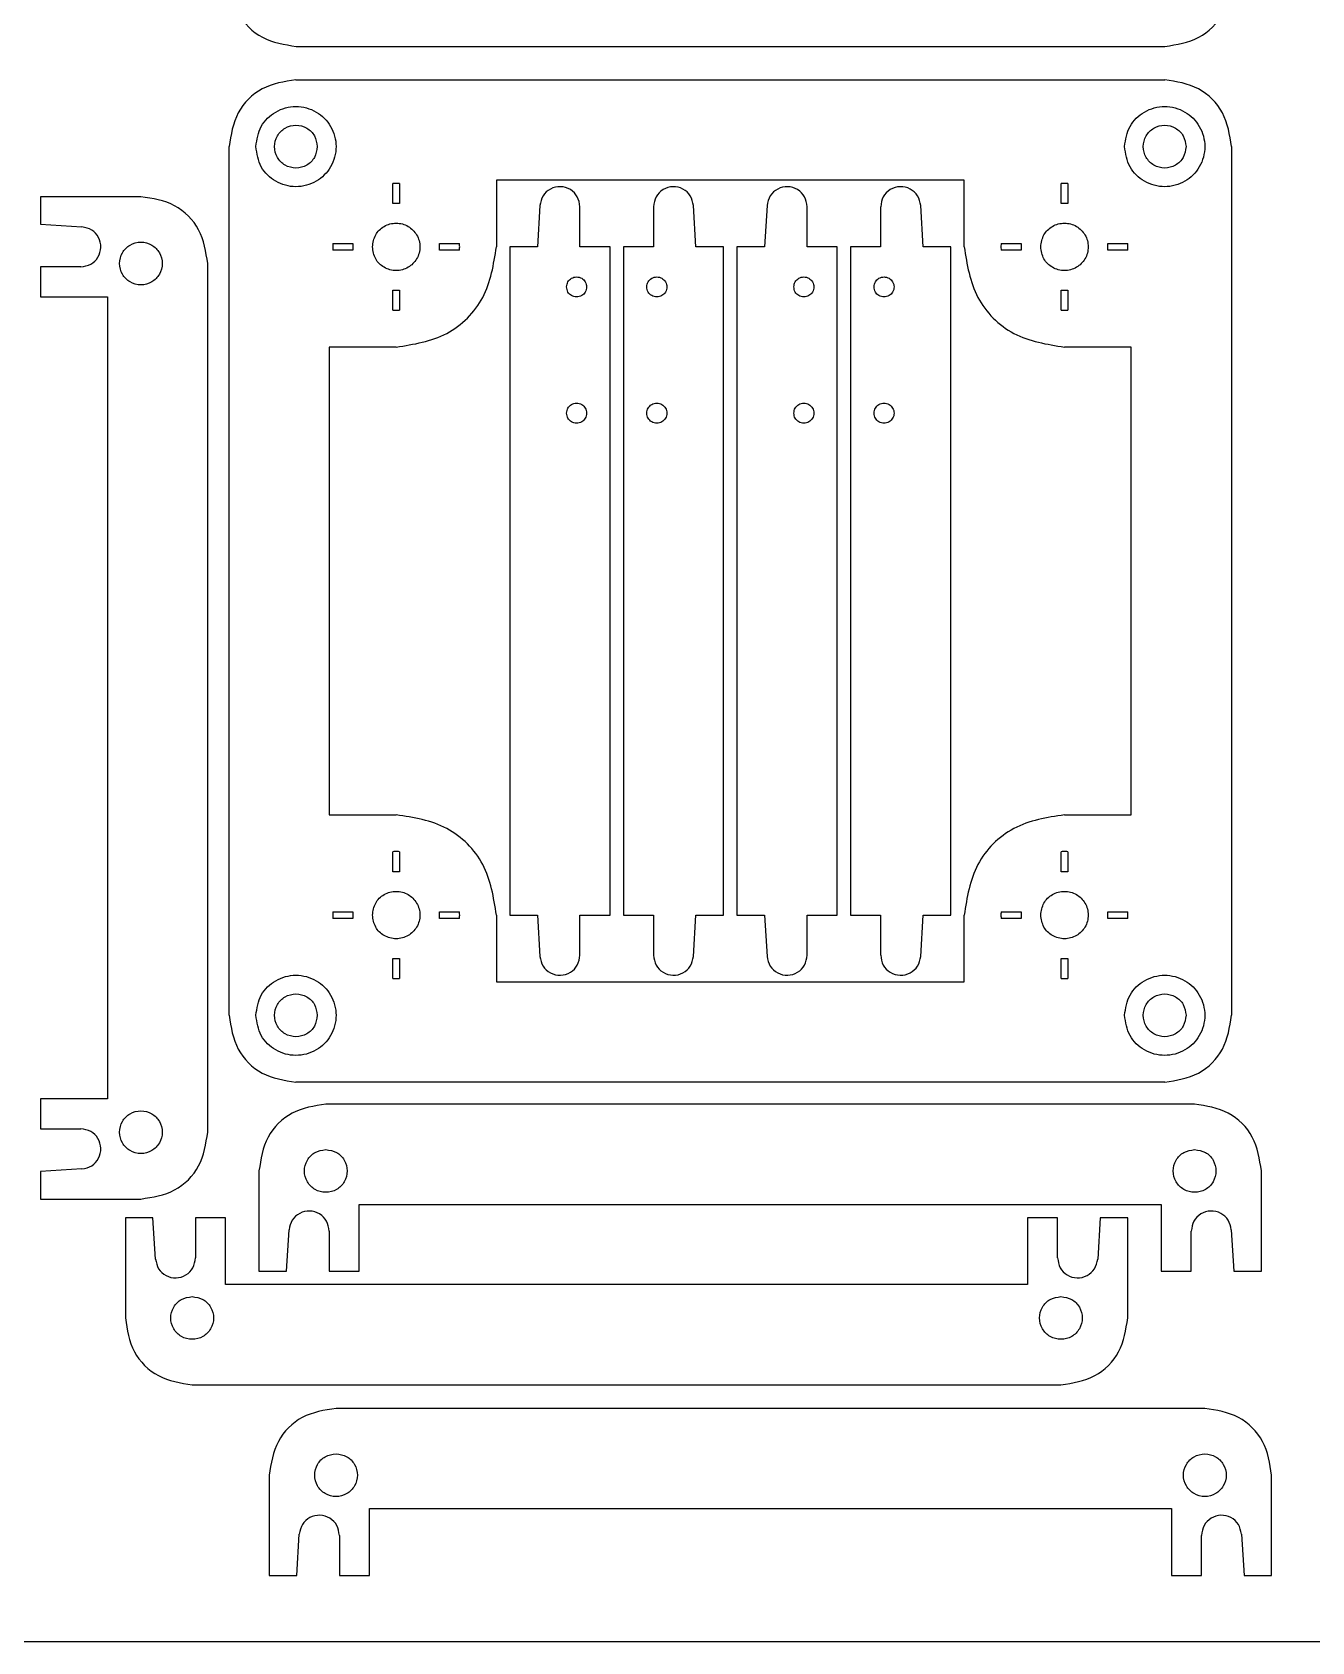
# Model space of a CAD drawing. Extents: x -31 to 569, y 3 to 403.
# Drawn here: x 171.2 to 362.6, y 3.3 to 244 of the extents above; entities that cross this region are included whole.
import ezdxf

# ---------------------------------------------------------------- set-up
doc = ezdxf.new("R2010")
doc.units = 0
doc.layers.get('0').update_dxf_attribs({"linetype": 'CONTINUOUS'})
doc.layers.add('ENGRAVE3', color=6, linetype='CONTINUOUS')
doc.layers.add('ENGRAVE4', color=2, linetype='CONTINUOUS')

msp = doc.modelspace()

# ---------------------------------------------------------------- linework, layer by layer
for p, q in [((210.71, 241.87), (340.61, 241.87)), ((210.67, 236.88), (340.57, 236.88)), ((200.68, 96.99), (200.68, 226.89)), ((350.56, 226.89), (350.56, 96.99)), ((240.65, 221.89), (240.65, 211.9)), ((310.59, 221.89), (240.65, 221.89)), ((310.59, 211.9), (310.59, 221.89)), ((187.5, 219.4), (172.51, 219.4)), ((172.51, 219.4), (172.51, 215.27)), ((225.16, 218.39), (225.16, 221.38)), ((226.16, 221.38), (226.16, 218.39)), ((325.08, 218.39), (325.08, 221.38)), ((326.08, 221.38), (326.08, 218.39)), ((226.16, 218.39), (225.16, 218.39)), ((247.15, 218.07), (246.78, 211.9)), ((253.14, 211.9), (253.14, 217.9)), ((264.13, 217.9), (264.13, 211.9)), ((270.49, 211.9), (270.12, 218.07)), ((281.12, 218.07), (280.75, 211.9)), ((287.11, 211.9), (287.11, 217.9)), ((298.1, 217.9), (298.1, 211.9)), ((304.46, 211.9), (304.09, 218.07)), ((326.08, 218.39), (325.08, 218.39)), ((172.51, 215.27), (178.68, 214.9)), ((216.18, 212.4), (219.17, 212.4)), ((219.17, 212.4), (219.17, 211.4)), ((232.16, 211.4), (232.16, 212.4)), ((232.16, 212.4), (235.14, 212.4)), ((246.78, 211.9), (242.65, 211.9)), ((242.65, 211.9), (242.65, 111.98)), ((257.64, 211.9), (253.14, 211.9)), ((257.64, 111.98), (257.64, 211.9)), ((264.13, 211.9), (259.64, 211.9)), ((259.64, 211.9), (259.64, 111.98)), ((274.62, 211.9), (270.49, 211.9)), ((274.62, 111.98), (274.62, 211.9)), ((280.75, 211.9), (276.62, 211.9)), ((276.62, 211.9), (276.62, 111.98)), ((291.61, 211.9), (287.11, 211.9)), ((291.61, 111.98), (291.61, 211.9)), ((298.1, 211.9), (293.61, 211.9)), ((293.61, 211.9), (293.61, 111.98)), ((308.6, 211.9), (304.46, 211.9)), ((308.6, 111.98), (308.6, 211.9)), ((316.1, 212.4), (319.09, 212.4)), ((319.09, 212.4), (319.09, 211.4)), ((332.08, 211.4), (332.08, 212.4)), ((332.08, 212.4), (335.06, 212.4)), ((197.49, 79.51), (197.49, 209.41)), ((219.17, 211.4), (216.18, 211.4)), ((235.14, 211.4), (232.16, 211.4)), ((319.09, 211.4), (316.1, 211.4)), ((335.06, 211.4), (332.08, 211.4)), ((178.5, 208.91), (172.51, 208.91)), ((172.51, 208.91), (172.51, 204.41)), ((225.16, 202.42), (225.16, 205.41)), ((225.16, 205.41), (226.16, 205.41)), ((226.16, 205.41), (226.16, 202.42)), ((325.08, 202.42), (325.08, 205.41)), ((325.08, 205.41), (326.08, 205.41)), ((326.08, 205.41), (326.08, 202.42)), ((172.51, 204.41), (182.5, 204.41)), ((182.5, 204.41), (182.5, 84.51)), ((225.66, 196.91), (215.67, 196.91)), ((215.67, 196.91), (215.67, 126.97)), ((335.57, 196.91), (325.58, 196.91)), ((335.57, 126.97), (335.57, 196.91)), ((215.67, 126.97), (225.66, 126.97)), ((325.58, 126.97), (335.57, 126.97)), ((225.16, 118.47), (225.16, 121.46)), ((226.16, 121.46), (226.16, 118.47)), ((325.08, 118.47), (325.08, 121.46)), ((326.08, 121.46), (326.08, 118.47)), ((226.16, 118.47), (225.16, 118.47)), ((326.08, 118.47), (325.08, 118.47)), ((216.18, 112.48), (219.17, 112.48)), ((219.17, 111.48), (216.18, 111.48)), ((219.17, 112.48), (219.17, 111.48)), ((232.16, 111.48), (232.16, 112.48)), ((232.16, 112.48), (235.14, 112.48)), ((235.14, 111.48), (232.16, 111.48)), ((240.65, 111.98), (240.65, 101.99)), ((242.65, 111.98), (246.78, 111.98)), ((246.78, 111.98), (247.15, 105.81)), ((253.14, 105.98), (253.14, 111.98)), ((253.14, 111.98), (257.64, 111.98)), ((259.64, 111.98), (264.13, 111.98)), ((264.13, 111.98), (264.13, 105.98)), ((270.12, 105.81), (270.49, 111.98)), ((270.49, 111.98), (274.62, 111.98)), ((276.62, 111.98), (280.75, 111.98)), ((280.75, 111.98), (281.12, 105.81)), ((287.11, 105.98), (287.11, 111.98)), ((287.11, 111.98), (291.61, 111.98)), ((293.61, 111.98), (298.1, 111.98)), ((298.1, 111.98), (298.1, 105.98)), ((304.09, 105.81), (304.46, 111.98)), ((304.46, 111.98), (308.6, 111.98)), ((310.59, 101.99), (310.59, 111.98)), ((316.1, 112.48), (319.09, 112.48)), ((319.09, 111.48), (316.1, 111.48)), ((319.09, 112.48), (319.09, 111.48)), ((332.08, 111.48), (332.08, 112.48)), ((332.08, 112.48), (335.06, 112.48)), ((335.06, 111.48), (332.08, 111.48)), ((225.16, 102.5), (225.16, 105.49)), ((225.16, 105.49), (226.16, 105.49)), ((226.16, 105.49), (226.16, 102.5)), ((325.08, 102.5), (325.08, 105.49)), ((325.08, 105.49), (326.08, 105.49)), ((326.08, 105.49), (326.08, 102.5)), ((240.65, 101.99), (310.59, 101.99)), ((340.57, 87), (210.67, 87)), ((182.5, 84.51), (172.51, 84.51)), ((172.51, 84.51), (172.51, 80.01)), ((345.04, 83.71), (215.14, 83.71)), ((172.51, 80.01), (178.5, 80.01)), ((178.68, 74.02), (172.51, 73.65)), ((172.51, 73.65), (172.51, 69.52)), ((205.15, 73.72), (205.15, 58.73)), ((355.03, 58.73), (355.03, 73.72)), ((172.51, 69.52), (187.5, 69.52)), ((220.14, 58.73), (220.14, 68.72)), ((220.14, 68.72), (340.04, 68.72)), ((340.04, 68.72), (340.04, 58.73)), ((189.3, 66.73), (185.17, 66.73)), ((185.17, 66.73), (185.17, 51.74)), ((189.67, 60.55), (189.3, 66.73)), ((200.16, 66.73), (195.66, 66.73)), ((195.66, 66.73), (195.66, 60.73)), ((200.16, 56.73), (200.16, 66.73)), ((324.56, 66.73), (320.06, 66.73)), ((320.06, 66.73), (320.06, 56.73)), ((324.56, 60.73), (324.56, 66.73)), ((330.91, 66.73), (330.55, 60.55)), ((335.05, 66.73), (330.91, 66.73)), ((335.05, 51.74), (335.05, 66.73)), ((209.29, 58.73), (209.65, 64.9)), ((215.64, 64.73), (215.64, 58.73)), ((344.54, 58.73), (344.54, 64.73)), ((350.53, 64.9), (350.9, 58.73)), ((205.15, 58.73), (209.29, 58.73)), ((215.64, 58.73), (220.14, 58.73)), ((340.04, 58.73), (344.54, 58.73)), ((350.9, 58.73), (355.03, 58.73)), ((320.06, 56.73), (200.16, 56.73)), ((195.16, 41.74), (325.05, 41.74)), ((346.57, 38.22), (216.67, 38.22)), ((206.68, 28.22), (206.68, 13.24)), ((356.56, 13.24), (356.56, 28.22)), ((221.67, 13.24), (221.67, 23.23)), ((221.67, 23.23), (341.57, 23.23)), ((341.57, 23.23), (341.57, 13.24)), ((210.82, 13.24), (211.18, 19.41)), ((352.06, 19.41), (352.43, 13.24)), ((217.17, 19.23), (217.17, 13.24)), ((346.07, 13.24), (346.07, 19.23)), ((206.68, 13.24), (210.82, 13.24)), ((217.17, 13.24), (221.67, 13.24)), ((341.57, 13.24), (346.07, 13.24)), ((352.43, 13.24), (356.56, 13.24))]:
    msp.add_line(p, q)
at = {"linetype": 'BYBLOCK'}
msp.add_line((568.96, 3.31), (-31.04, 3.31), dxfattribs=at)
for points, knots in [([(200.72, 251.87), (201, 250.12), (201.54, 246.67), (205.51, 242.69), (208.96, 242.15), (210.71, 241.88)], [0, 0, 0, 0, 5.224788, 10.294609, 15.519397, 15.519397, 15.519397, 15.519397]), ([(340.61, 241.88), (342.36, 242.15), (345.81, 242.69), (349.78, 246.67), (350.33, 250.12), (350.6, 251.87)], [0, 0, 0, 0, 5.224788, 10.294608, 15.519396, 15.519396, 15.519396, 15.519396]), ([(210.67, 236.88), (208.92, 236.61), (205.47, 236.07), (201.5, 232.09), (200.96, 228.64), (200.68, 226.89)], [0, 0, 0, 0, 5.224788, 10.294609, 15.519396, 15.519396, 15.519396, 15.519396]), ([(350.56, 226.89), (350.29, 228.64), (349.75, 232.09), (345.77, 236.07), (342.32, 236.61), (340.57, 236.88)], [0, 0, 0, 0, 5.224787, 10.294608, 15.519395, 15.519395, 15.519395, 15.519395]), ([(213.87, 226.89), (213.78, 227.45), (213.61, 228.56), (212.34, 229.79), (210.68, 230.24), (209, 229.79), (207.78, 228.56), (207.33, 226.89), (207.78, 225.22), (209, 223.99), (210.68, 223.54), (212.34, 223.99), (213.61, 225.22), (213.78, 226.33), (213.87, 226.89)], [0, 0, 0, 0, 1.671345, 3.293111, 4.964456, 6.6358, 8.257567, 9.928911, 11.600256, 13.222023, 14.893368, 16.564712, 18.186479, 19.857824, 19.857824, 19.857824, 19.857824]), ([(343.77, 226.89), (343.68, 227.45), (343.51, 228.56), (342.23, 229.79), (340.57, 230.24), (338.9, 229.79), (337.67, 228.56), (337.22, 226.89), (337.67, 225.22), (338.9, 223.99), (340.57, 223.54), (342.23, 223.99), (343.51, 225.22), (343.68, 226.33), (343.77, 226.89)], [0, 0, 0, 0, 1.671344, 3.293111, 4.964456, 6.635801, 8.257567, 9.928912, 11.600256, 13.222023, 14.893368, 16.564713, 18.186481, 19.857825, 19.857825, 19.857825, 19.857825]), ([(197.49, 209.41), (197.22, 211.16), (196.67, 214.61), (192.7, 218.59), (189.25, 219.13), (187.5, 219.4)], [0, 0, 0, 0, 5.224787, 10.294608, 15.519396, 15.519396, 15.519396, 15.519396]), ([(226.16, 221.38), (226.05, 221.38), (225.83, 221.39), (225.5, 221.39), (225.28, 221.38), (225.16, 221.38)], [0, 0, 0, 0, 0.333084, 0.666116, 0.9991991, 0.9991991, 0.9991991, 0.9991991]), ([(253.14, 217.9), (253.06, 218.41), (252.91, 219.44), (251.75, 220.58), (250.24, 221.03), (248.69, 220.67), (247.48, 219.6), (247.26, 218.59), (247.15, 218.07)], [0, 0, 0, 0, 1.537986, 3.031812, 4.569791, 6.107777, 7.601604, 9.139588, 9.139588, 9.139588, 9.139588]), ([(270.12, 218.07), (270.01, 218.59), (269.8, 219.6), (268.58, 220.67), (267.04, 221.03), (265.52, 220.58), (264.37, 219.44), (264.21, 218.41), (264.13, 217.9)], [0, 0, 0, 0, 1.537984, 3.031812, 4.569796, 6.107776, 7.601602, 9.139588, 9.139588, 9.139588, 9.139588]), ([(287.11, 217.9), (287.04, 218.41), (286.88, 219.44), (285.73, 220.58), (284.21, 221.03), (282.67, 220.67), (281.45, 219.6), (281.23, 218.59), (281.12, 218.07)], [0, 0, 0, 0, 1.537986, 3.031812, 4.569791, 6.107777, 7.601603, 9.139588, 9.139588, 9.139588, 9.139588]), ([(304.1, 218.07), (303.99, 218.59), (303.77, 219.6), (302.55, 220.67), (301.01, 221.03), (299.49, 220.58), (298.34, 219.44), (298.18, 218.41), (298.11, 217.9)], [0, 0, 0, 0, 1.537984, 3.031811, 4.569796, 6.107776, 7.601602, 9.139588, 9.139588, 9.139588, 9.139588]), ([(326.08, 221.38), (325.97, 221.38), (325.75, 221.39), (325.42, 221.39), (325.19, 221.38), (325.08, 221.38)], [0, 0, 0, 0, 0.333083, 0.666115, 0.9991981, 0.9991981, 0.9991981, 0.9991981]), ([(178.51, 208.91), (179.02, 208.99), (180.05, 209.15), (181.18, 210.3), (181.64, 211.82), (181.28, 213.36), (180.21, 214.57), (179.2, 214.79), (178.68, 214.9)], [0, 0, 0, 0, 1.537977, 3.031796, 4.569773, 6.10775, 7.60157, 9.139547, 9.139547, 9.139547, 9.139547]), ([(222.12, 211.9), (222.21, 211.28), (222.41, 210.04), (223.82, 208.69), (225.66, 208.18), (227.52, 208.69), (228.88, 210.04), (229.38, 211.9), (228.88, 213.76), (227.52, 215.11), (225.66, 215.62), (223.82, 215.11), (222.41, 213.76), (222.21, 212.53), (222.12, 211.9)], [0, 0, 0, 0, 1.854609, 3.654219, 5.508828, 7.363437, 9.163048, 11.017656, 12.872265, 14.671875, 16.526484, 18.381092, 20.180702, 22.035311, 22.035311, 22.035311, 22.035311]), ([(322.04, 211.9), (322.13, 211.28), (322.33, 210.04), (323.74, 208.69), (325.58, 208.18), (327.44, 208.69), (328.8, 210.04), (329.3, 211.9), (328.8, 213.76), (327.44, 215.11), (325.58, 215.62), (323.74, 215.11), (322.33, 213.76), (322.13, 212.53), (322.04, 211.9)], [0, 0, 0, 0, 1.854609, 3.654219, 5.508828, 7.363437, 9.163047, 11.017656, 12.872264, 14.671874, 16.526482, 18.381092, 20.180701, 22.03531, 22.03531, 22.03531, 22.03531]), ([(184.3, 209.41), (184.39, 208.85), (184.56, 207.74), (185.83, 206.51), (187.49, 206.06), (189.17, 206.51), (190.39, 207.74), (190.85, 209.41), (190.39, 211.08), (189.17, 212.31), (187.49, 212.76), (185.83, 212.31), (184.56, 211.08), (184.39, 209.97), (184.3, 209.41)], [0, 0, 0, 0, 1.671345, 3.293112, 4.964456, 6.635801, 8.257569, 9.928913, 11.600258, 13.222025, 14.89337, 16.564714, 18.186481, 19.857825, 19.857825, 19.857825, 19.857825]), ([(216.18, 212.4), (216.18, 212.29), (216.17, 212.07), (216.17, 211.73), (216.18, 211.51), (216.18, 211.4)], [0, 0, 0, 0, 0.3330831, 0.6661151, 0.9991981, 0.9991981, 0.9991981, 0.9991981]), ([(225.66, 196.91), (228.29, 197.33), (233.46, 198.14), (239.43, 204.1), (240.24, 209.27), (240.65, 211.9)], [0, 0, 0, 0, 7.836417, 15.440408, 23.276825, 23.276825, 23.276825, 23.276825]), ([(235.14, 211.4), (235.15, 211.51), (235.16, 211.73), (235.16, 212.07), (235.15, 212.29), (235.14, 212.4)], [0, 0, 0, 0, 0.3330831, 0.6661151, 0.9991981, 0.9991981, 0.9991981, 0.9991981]), ([(310.6, 211.9), (311.01, 209.27), (311.82, 204.1), (317.78, 198.14), (322.96, 197.33), (325.58, 196.91)], [0, 0, 0, 0, 7.836417, 15.440409, 23.276826, 23.276826, 23.276826, 23.276826]), ([(316.1, 212.4), (316.1, 212.29), (316.09, 212.07), (316.09, 211.73), (316.1, 211.51), (316.1, 211.4)], [0, 0, 0, 0, 0.3330831, 0.6661151, 0.9991981, 0.9991981, 0.9991981, 0.9991981]), ([(335.06, 211.4), (335.07, 211.51), (335.08, 211.73), (335.08, 212.07), (335.07, 212.29), (335.06, 212.4)], [0, 0, 0, 0, 0.333083, 0.666115, 0.9991981, 0.9991981, 0.9991981, 0.9991981]), ([(251.14, 205.9), (251.18, 205.64), (251.27, 205.12), (251.86, 204.55), (252.64, 204.33), (253.43, 204.55), (254, 205.12), (254.21, 205.9), (254, 206.69), (253.43, 207.26), (252.64, 207.47), (251.86, 207.26), (251.27, 206.69), (251.18, 206.17), (251.14, 205.9)], [0, 0, 0, 0, 0.783487, 1.54374, 2.327227, 3.110713, 3.870966, 4.654453, 5.437939, 6.198192, 6.981679, 7.765165, 8.525418, 9.308905, 9.308905, 9.308905, 9.308905]), ([(263.13, 205.9), (263.17, 205.64), (263.26, 205.12), (263.85, 204.55), (264.63, 204.33), (265.42, 204.55), (265.99, 205.12), (266.2, 205.9), (265.99, 206.69), (265.42, 207.26), (264.63, 207.47), (263.85, 207.26), (263.26, 206.69), (263.17, 206.17), (263.13, 205.9)], [0, 0, 0, 0, 0.783487, 1.54374, 2.327227, 3.110713, 3.870966, 4.654453, 5.437939, 6.198192, 6.981679, 7.765165, 8.525418, 9.308905, 9.308905, 9.308905, 9.308905]), ([(285.11, 205.9), (285.16, 205.64), (285.24, 205.12), (285.83, 204.55), (286.61, 204.33), (287.4, 204.55), (287.97, 205.12), (288.18, 205.9), (287.97, 206.69), (287.4, 207.26), (286.61, 207.47), (285.83, 207.26), (285.24, 206.69), (285.16, 206.17), (285.11, 205.9)], [0, 0, 0, 0, 0.783487, 1.54374, 2.327227, 3.110713, 3.870966, 4.654453, 5.437939, 6.198192, 6.981679, 7.765165, 8.525418, 9.308905, 9.308905, 9.308905, 9.308905]), ([(297.11, 205.9), (297.15, 205.64), (297.23, 205.12), (297.83, 204.55), (298.6, 204.33), (299.39, 204.55), (299.96, 205.12), (300.17, 205.9), (299.96, 206.69), (299.39, 207.26), (298.6, 207.47), (297.83, 207.26), (297.23, 206.69), (297.15, 206.17), (297.11, 205.9)], [0, 0, 0, 0, 0.783487, 1.54374, 2.327227, 3.110713, 3.870966, 4.654453, 5.437939, 6.198192, 6.981679, 7.765165, 8.525418, 9.308905, 9.308905, 9.308905, 9.308905]), ([(225.16, 202.42), (225.28, 202.42), (225.5, 202.41), (225.83, 202.41), (226.05, 202.42), (226.16, 202.42)], [0, 0, 0, 0, 0.3330841, 0.6661161, 0.9991991, 0.9991991, 0.9991991, 0.9991991]), ([(325.08, 202.42), (325.19, 202.42), (325.42, 202.41), (325.75, 202.41), (325.97, 202.42), (326.08, 202.42)], [0, 0, 0, 0, 0.3330831, 0.6661151, 0.9991981, 0.9991981, 0.9991981, 0.9991981]), ([(251.14, 187.03), (251.18, 186.77), (251.27, 186.25), (251.86, 185.67), (252.64, 185.46), (253.43, 185.67), (254, 186.25), (254.21, 187.03), (254, 187.82), (253.43, 188.39), (252.64, 188.6), (251.86, 188.39), (251.27, 187.82), (251.18, 187.3), (251.14, 187.03)], [0, 0, 0, 0, 0.78349, 1.543741, 2.327228, 3.110714, 3.870965, 4.654455, 5.437941, 6.198194, 6.981681, 7.765168, 8.525421, 9.308908, 9.308908, 9.308908, 9.308908]), ([(263.13, 187.03), (263.17, 186.77), (263.26, 186.25), (263.85, 185.67), (264.63, 185.46), (265.42, 185.67), (265.99, 186.25), (266.2, 187.03), (265.99, 187.82), (265.42, 188.39), (264.63, 188.6), (263.85, 188.39), (263.26, 187.82), (263.17, 187.3), (263.13, 187.03)], [0, 0, 0, 0, 0.78349, 1.543741, 2.327228, 3.110714, 3.870965, 4.654455, 5.437941, 6.198194, 6.981681, 7.765168, 8.525421, 9.308908, 9.308908, 9.308908, 9.308908]), ([(285.11, 187.03), (285.16, 186.77), (285.24, 186.25), (285.83, 185.67), (286.61, 185.46), (287.4, 185.67), (287.97, 186.25), (288.18, 187.03), (287.97, 187.82), (287.4, 188.39), (286.61, 188.6), (285.83, 188.39), (285.24, 187.82), (285.16, 187.3), (285.11, 187.03)], [0, 0, 0, 0, 0.78349, 1.543741, 2.327228, 3.110714, 3.870965, 4.654455, 5.437941, 6.198194, 6.981681, 7.765168, 8.525421, 9.308908, 9.308908, 9.308908, 9.308908]), ([(297.11, 187.03), (297.15, 186.77), (297.23, 186.25), (297.83, 185.67), (298.6, 185.46), (299.39, 185.67), (299.96, 186.25), (300.17, 187.03), (299.96, 187.82), (299.39, 188.39), (298.6, 188.6), (297.83, 188.39), (297.23, 187.82), (297.15, 187.3), (297.11, 187.03)], [0, 0, 0, 0, 0.78349, 1.543741, 2.327228, 3.110714, 3.870965, 4.654455, 5.437941, 6.198194, 6.981681, 7.765168, 8.525421, 9.308908, 9.308908, 9.308908, 9.308908]), ([(240.65, 111.98), (240.24, 114.61), (239.43, 119.78), (233.46, 125.74), (228.29, 126.56), (225.66, 126.97)], [0, 0, 0, 0, 7.836417, 15.440407, 23.276825, 23.276825, 23.276825, 23.276825]), ([(325.58, 126.97), (322.96, 126.56), (317.78, 125.74), (311.82, 119.78), (311.01, 114.61), (310.6, 111.98)], [0, 0, 0, 0, 7.836417, 15.44041, 23.276824, 23.276824, 23.276824, 23.276824]), ([(226.16, 121.46), (226.05, 121.47), (225.83, 121.47), (225.5, 121.47), (225.28, 121.47), (225.16, 121.46)], [0, 0, 0, 0, 0.3330841, 0.6661161, 0.9991991, 0.9991991, 0.9991991, 0.9991991]), ([(326.08, 121.46), (325.97, 121.47), (325.75, 121.47), (325.42, 121.47), (325.19, 121.47), (325.08, 121.46)], [0, 0, 0, 0, 0.3330831, 0.6661151, 0.9991981, 0.9991981, 0.9991981, 0.9991981]), ([(222.12, 111.98), (222.21, 111.36), (222.41, 110.12), (223.82, 108.77), (225.66, 108.27), (227.52, 108.77), (228.88, 110.12), (229.38, 111.98), (228.88, 113.84), (227.52, 115.19), (225.66, 115.7), (223.82, 115.19), (222.41, 113.84), (222.21, 112.61), (222.12, 111.98)], [0, 0, 0, 0, 1.854615, 3.654223, 5.508831, 7.363439, 9.163047, 11.017663, 12.872278, 14.671886, 16.526494, 18.381102, 20.18071, 22.035325, 22.035325, 22.035325, 22.035325]), ([(322.04, 111.98), (322.13, 111.36), (322.33, 110.12), (323.74, 108.77), (325.58, 108.27), (327.44, 108.77), (328.8, 110.12), (329.3, 111.98), (328.8, 113.84), (327.44, 115.19), (325.58, 115.7), (323.74, 115.19), (322.33, 113.84), (322.13, 112.61), (322.04, 111.98)], [0, 0, 0, 0, 1.854615, 3.654223, 5.508832, 7.363439, 9.163047, 11.017662, 12.872277, 14.671885, 16.526493, 18.381101, 20.180709, 22.035324, 22.035324, 22.035324, 22.035324]), ([(216.18, 112.48), (216.18, 112.37), (216.17, 112.15), (216.17, 111.81), (216.18, 111.59), (216.18, 111.48)], [0, 0, 0, 0, 0.3330841, 0.6661161, 0.9991991, 0.9991991, 0.9991991, 0.9991991]), ([(235.14, 111.48), (235.15, 111.59), (235.16, 111.81), (235.16, 112.15), (235.15, 112.37), (235.14, 112.48)], [0, 0, 0, 0, 0.3330841, 0.6661161, 0.9991991, 0.9991991, 0.9991991, 0.9991991]), ([(316.1, 112.48), (316.1, 112.37), (316.09, 112.15), (316.09, 111.81), (316.1, 111.59), (316.1, 111.48)], [0, 0, 0, 0, 0.3330841, 0.6661161, 0.9991991, 0.9991991, 0.9991991, 0.9991991]), ([(335.06, 111.48), (335.07, 111.59), (335.08, 111.81), (335.08, 112.15), (335.07, 112.37), (335.06, 112.48)], [0, 0, 0, 0, 0.333084, 0.666116, 0.9991991, 0.9991991, 0.9991991, 0.9991991]), ([(247.15, 105.81), (247.26, 105.29), (247.48, 104.28), (248.69, 103.21), (250.24, 102.85), (251.75, 103.31), (252.91, 104.45), (253.06, 105.47), (253.14, 105.99)], [0, 0, 0, 0, 1.537982, 3.031808, 4.569791, 6.107773, 7.601596, 9.139579, 9.139579, 9.139579, 9.139579]), ([(264.13, 105.99), (264.21, 105.47), (264.37, 104.45), (265.52, 103.31), (267.04, 102.85), (268.58, 103.21), (269.8, 104.28), (270.01, 105.29), (270.12, 105.81)], [0, 0, 0, 0, 1.537983, 3.031807, 4.569788, 6.10777, 7.601597, 9.139579, 9.139579, 9.139579, 9.139579]), ([(281.12, 105.81), (281.23, 105.29), (281.45, 104.28), (282.67, 103.21), (284.21, 102.85), (285.73, 103.31), (286.88, 104.45), (287.04, 105.47), (287.11, 105.99)], [0, 0, 0, 0, 1.537983, 3.031808, 4.569791, 6.107773, 7.601595, 9.139579, 9.139579, 9.139579, 9.139579]), ([(298.11, 105.99), (298.18, 105.47), (298.34, 104.45), (299.49, 103.31), (301.01, 102.85), (302.55, 103.21), (303.77, 104.28), (303.99, 105.29), (304.1, 105.81)], [0, 0, 0, 0, 1.537983, 3.031806, 4.569788, 6.107771, 7.601596, 9.139579, 9.139579, 9.139579, 9.139579]), ([(225.16, 102.5), (225.28, 102.5), (225.5, 102.49), (225.83, 102.49), (226.05, 102.5), (226.16, 102.5)], [0, 0, 0, 0, 0.3330841, 0.6661161, 0.9991991, 0.9991991, 0.9991991, 0.9991991]), ([(325.08, 102.5), (325.19, 102.5), (325.42, 102.49), (325.75, 102.49), (325.97, 102.5), (326.08, 102.5)], [0, 0, 0, 0, 0.3330831, 0.6661151, 0.9991981, 0.9991981, 0.9991981, 0.9991981]), ([(213.87, 96.99), (213.78, 97.56), (213.61, 98.67), (212.34, 99.89), (210.68, 100.34), (209, 99.89), (207.78, 98.67), (207.33, 96.99), (207.78, 95.32), (209, 94.1), (210.68, 93.64), (212.34, 94.1), (213.61, 95.32), (213.78, 96.43), (213.87, 96.99)], [0, 0, 0, 0, 1.67134, 3.293108, 4.964453, 6.635799, 8.257567, 9.928907, 11.600247, 13.222015, 14.89336, 16.564706, 18.186474, 19.857814, 19.857814, 19.857814, 19.857814]), ([(343.77, 96.99), (343.68, 97.56), (343.51, 98.67), (342.23, 99.89), (340.57, 100.34), (338.9, 99.89), (337.67, 98.67), (337.22, 96.99), (337.67, 95.32), (338.9, 94.1), (340.57, 93.64), (342.23, 94.1), (343.51, 95.32), (343.68, 96.43), (343.77, 96.99)], [0, 0, 0, 0, 1.67134, 3.293109, 4.964454, 6.635799, 8.257568, 9.928907, 11.600247, 13.222016, 14.893361, 16.564706, 18.186475, 19.857815, 19.857815, 19.857815, 19.857815]), ([(200.68, 96.99), (200.96, 95.24), (201.5, 91.79), (205.47, 87.82), (208.92, 87.27), (210.67, 87)], [0, 0, 0, 0, 5.224787, 10.294608, 15.519395, 15.519395, 15.519395, 15.519395]), ([(340.57, 87), (342.32, 87.27), (345.77, 87.82), (349.75, 91.79), (350.29, 95.24), (350.56, 96.99)], [0, 0, 0, 0, 5.224787, 10.294608, 15.519395, 15.519395, 15.519395, 15.519395]), ([(184.3, 79.51), (184.39, 78.95), (184.56, 77.84), (185.83, 76.62), (187.49, 76.16), (189.17, 76.62), (190.39, 77.84), (190.85, 79.51), (190.39, 81.19), (189.17, 82.41), (187.49, 82.86), (185.83, 82.41), (184.56, 81.19), (184.39, 80.08), (184.3, 79.51)], [0, 0, 0, 0, 1.67134, 3.293108, 4.964453, 6.635799, 8.257568, 9.928908, 11.600247, 13.222017, 14.893362, 16.564707, 18.186475, 19.857815, 19.857815, 19.857815, 19.857815]), ([(215.14, 83.71), (213.39, 83.44), (209.94, 82.9), (205.97, 78.92), (205.43, 75.47), (205.15, 73.72)], [0, 0, 0, 0, 5.224788, 10.294608, 15.519396, 15.519396, 15.519396, 15.519396]), ([(355.03, 73.72), (354.76, 75.47), (354.22, 78.92), (350.24, 82.9), (346.79, 83.44), (345.04, 83.71)], [0, 0, 0, 0, 5.224788, 10.294608, 15.519396, 15.519396, 15.519396, 15.519396]), ([(178.68, 74.02), (179.2, 74.13), (180.21, 74.35), (181.28, 75.57), (181.64, 77.11), (181.18, 78.63), (180.05, 79.78), (179.02, 79.94), (178.51, 80.01)], [0, 0, 0, 0, 1.537983, 3.031807, 4.569789, 6.107773, 7.601597, 9.13958, 9.13958, 9.13958, 9.13958]), ([(187.5, 69.52), (189.25, 69.8), (192.7, 70.34), (196.67, 74.31), (197.22, 77.76), (197.49, 79.51)], [0, 0, 0, 0, 5.224788, 10.294608, 15.519397, 15.519397, 15.519397, 15.519397]), ([(215.14, 76.92), (214.58, 76.83), (213.47, 76.65), (212.25, 75.38), (211.8, 73.72), (212.25, 72.04), (213.47, 70.82), (215.14, 70.37), (216.82, 70.82), (218.04, 72.04), (218.49, 73.72), (218.04, 75.38), (216.82, 76.65), (215.71, 76.83), (215.14, 76.92)], [0, 0, 0, 0, 1.671345, 3.293112, 4.964456, 6.635801, 8.257569, 9.928913, 11.600258, 13.222025, 14.893369, 16.564714, 18.18648, 19.857825, 19.857825, 19.857825, 19.857825]), ([(345.04, 76.92), (344.48, 76.83), (343.37, 76.65), (342.15, 75.38), (341.69, 73.72), (342.15, 72.04), (343.37, 70.82), (345.04, 70.37), (346.72, 70.82), (347.94, 72.04), (348.39, 73.72), (347.94, 75.38), (346.72, 76.65), (345.6, 76.83), (345.04, 76.92)], [0, 0, 0, 0, 1.671345, 3.293111, 4.964456, 6.6358, 8.257567, 9.928912, 11.600256, 13.222024, 14.893368, 16.564713, 18.18648, 19.857824, 19.857824, 19.857824, 19.857824]), ([(215.64, 64.73), (215.56, 65.24), (215.41, 66.27), (214.26, 67.41), (212.74, 67.86), (211.2, 67.5), (209.98, 66.43), (209.76, 65.42), (209.65, 64.9)], [0, 0, 0, 0, 1.537977, 3.031796, 4.569773, 6.10775, 7.601569, 9.139546, 9.139546, 9.139546, 9.139546]), ([(350.53, 64.9), (350.42, 65.42), (350.21, 66.43), (348.99, 67.5), (347.45, 67.86), (345.93, 67.41), (344.78, 66.27), (344.62, 65.24), (344.54, 64.73)], [0, 0, 0, 0, 1.537983, 3.031808, 4.56979, 6.107773, 7.601597, 9.139579, 9.139579, 9.139579, 9.139579]), ([(189.67, 60.55), (189.78, 60.04), (190, 59.03), (191.21, 57.96), (192.76, 57.59), (194.27, 58.05), (195.43, 59.19), (195.58, 60.21), (195.66, 60.73)], [0, 0, 0, 0, 1.537983, 3.031807, 4.56979, 6.107773, 7.601597, 9.13958, 9.13958, 9.13958, 9.13958]), ([(324.56, 60.73), (324.64, 60.21), (324.79, 59.19), (325.94, 58.05), (327.46, 57.59), (329, 57.96), (330.22, 59.03), (330.44, 60.04), (330.55, 60.55)], [0, 0, 0, 0, 1.537977, 3.031796, 4.569773, 6.10775, 7.601569, 9.139547, 9.139547, 9.139547, 9.139547]), ([(195.16, 54.93), (194.6, 54.84), (193.49, 54.67), (192.26, 53.4), (191.81, 51.74), (192.26, 50.06), (193.49, 48.84), (195.16, 48.39), (196.83, 48.84), (198.06, 50.06), (198.51, 51.74), (198.06, 53.4), (196.83, 54.67), (195.72, 54.84), (195.16, 54.93)], [0, 0, 0, 0, 1.671345, 3.293111, 4.964457, 6.635801, 8.257568, 9.928912, 11.600257, 13.222024, 14.893368, 16.564714, 18.186481, 19.857825, 19.857825, 19.857825, 19.857825]), ([(325.06, 54.93), (324.49, 54.84), (323.38, 54.67), (322.16, 53.4), (321.71, 51.74), (322.16, 50.06), (323.38, 48.84), (325.06, 48.39), (326.73, 48.84), (327.95, 50.06), (328.4, 51.74), (327.95, 53.4), (326.73, 54.67), (325.62, 54.84), (325.06, 54.93)], [0, 0, 0, 0, 1.671346, 3.293112, 4.964458, 6.635802, 8.257569, 9.928914, 11.600259, 13.222025, 14.89337, 16.564715, 18.186482, 19.857826, 19.857826, 19.857826, 19.857826]), ([(185.17, 51.74), (185.44, 49.98), (185.98, 46.53), (189.96, 42.56), (193.41, 42.02), (195.16, 41.74)], [0, 0, 0, 0, 5.224787, 10.294607, 15.519395, 15.519395, 15.519395, 15.519395]), ([(325.06, 41.74), (326.81, 42.02), (330.26, 42.56), (334.23, 46.53), (334.77, 49.98), (335.05, 51.74)], [0, 0, 0, 0, 5.224787, 10.294608, 15.519395, 15.519395, 15.519395, 15.519395]), ([(216.68, 38.22), (214.92, 37.94), (211.47, 37.4), (207.5, 33.42), (206.96, 29.97), (206.68, 28.22)], [0, 0, 0, 0, 5.224788, 10.294608, 15.519396, 15.519396, 15.519396, 15.519396]), ([(356.56, 28.22), (356.29, 29.97), (355.75, 33.42), (351.77, 37.4), (348.32, 37.94), (346.57, 38.22)], [0, 0, 0, 0, 5.224788, 10.294609, 15.519396, 15.519396, 15.519396, 15.519396]), ([(216.68, 31.42), (216.11, 31.33), (215, 31.16), (213.78, 29.89), (213.33, 28.23), (213.78, 26.55), (215, 25.33), (216.68, 24.87), (218.35, 25.33), (219.57, 26.55), (220.02, 28.23), (219.57, 29.89), (218.35, 31.16), (217.24, 31.33), (216.68, 31.42)], [0, 0, 0, 0, 1.671344, 3.293111, 4.964456, 6.635801, 8.257567, 9.928912, 11.600256, 13.222023, 14.893367, 16.564712, 18.186479, 19.857824, 19.857824, 19.857824, 19.857824]), ([(346.57, 31.42), (346.01, 31.33), (344.9, 31.16), (343.68, 29.89), (343.22, 28.23), (343.68, 26.55), (344.9, 25.33), (346.57, 24.87), (348.25, 25.33), (349.47, 26.55), (349.92, 28.23), (349.47, 29.89), (348.25, 31.16), (347.14, 31.33), (346.57, 31.42)], [0, 0, 0, 0, 1.671344, 3.293112, 4.964457, 6.635801, 8.257569, 9.928913, 11.600258, 13.222024, 14.893369, 16.564713, 18.186481, 19.857825, 19.857825, 19.857825, 19.857825]), ([(217.17, 19.23), (217.1, 19.75), (216.94, 20.77), (215.79, 21.91), (214.27, 22.36), (212.73, 22), (211.51, 20.93), (211.29, 19.92), (211.18, 19.41)], [0, 0, 0, 0, 1.537977, 3.031795, 4.569773, 6.10775, 7.601569, 9.139546, 9.139546, 9.139546, 9.139546]), ([(352.06, 19.41), (351.95, 19.92), (351.74, 20.93), (350.52, 22), (348.98, 22.36), (347.46, 21.91), (346.31, 20.77), (346.15, 19.75), (346.07, 19.23)], [0, 0, 0, 0, 1.537983, 3.031807, 4.569789, 6.107773, 7.601598, 9.13958, 9.13958, 9.13958, 9.13958])]:
    msp.add_open_spline(points, degree=3, knots=knots)
at = {"layer": 'ENGRAVE3'}
for points, knots in [([(204.68, 226.89), (204.84, 225.83), (205.17, 223.75), (207.56, 221.46), (210.67, 220.61), (213.82, 221.46), (216.11, 223.75), (216.96, 226.89), (216.11, 230.03), (213.82, 232.32), (210.67, 233.17), (207.56, 232.32), (205.17, 230.03), (204.84, 227.95), (204.68, 226.89)], [0, 0, 0, 0, 3.134467, 6.175967, 9.310425, 12.444882, 15.486382, 18.62085, 21.755316, 24.796816, 27.931273, 31.065731, 34.107231, 37.241697, 37.241697, 37.241697, 37.241697]), ([(204.68, 96.99), (204.84, 95.94), (205.17, 93.85), (207.56, 91.56), (210.67, 90.71), (213.82, 91.56), (216.11, 93.85), (216.96, 96.99), (216.11, 100.13), (213.82, 102.42), (210.67, 103.27), (207.56, 102.42), (205.17, 100.13), (204.84, 98.05), (204.68, 96.99)], [0, 0, 0, 0, 3.134465, 6.175965, 9.310423, 12.444881, 15.486381, 18.620846, 21.75531, 24.796811, 27.931268, 31.065726, 34.107227, 37.241691, 37.241691, 37.241691, 37.241691])]:
    msp.add_open_spline(points, degree=3, knots=knots, dxfattribs=at)
at = {"layer": 'ENGRAVE4'}
for points, knots in [([(334.57, 226.89), (334.74, 225.83), (335.06, 223.75), (337.45, 221.46), (340.56, 220.61), (343.71, 221.46), (346, 223.75), (346.85, 226.89), (346, 230.03), (343.71, 232.32), (340.56, 233.17), (337.45, 232.32), (335.06, 230.03), (334.74, 227.95), (334.57, 226.89)], [0, 0, 0, 0, 3.134467, 6.175967, 9.310425, 12.444882, 15.486382, 18.62085, 21.755317, 24.796816, 27.931274, 31.065732, 34.107231, 37.241698, 37.241698, 37.241698, 37.241698]), ([(334.57, 96.99), (334.74, 95.94), (335.06, 93.85), (337.45, 91.56), (340.56, 90.71), (343.71, 91.56), (346, 93.85), (346.85, 96.99), (346, 100.13), (343.71, 102.42), (340.56, 103.27), (337.45, 102.42), (335.06, 100.13), (334.74, 98.05), (334.57, 96.99)], [0, 0, 0, 0, 3.134465, 6.175965, 9.310423, 12.444881, 15.486381, 18.620846, 21.755311, 24.796811, 27.931269, 31.065727, 34.107227, 37.241692, 37.241692, 37.241692, 37.241692])]:
    msp.add_open_spline(points, degree=3, knots=knots, dxfattribs=at)

doc.saveas('drawing.dxf')
